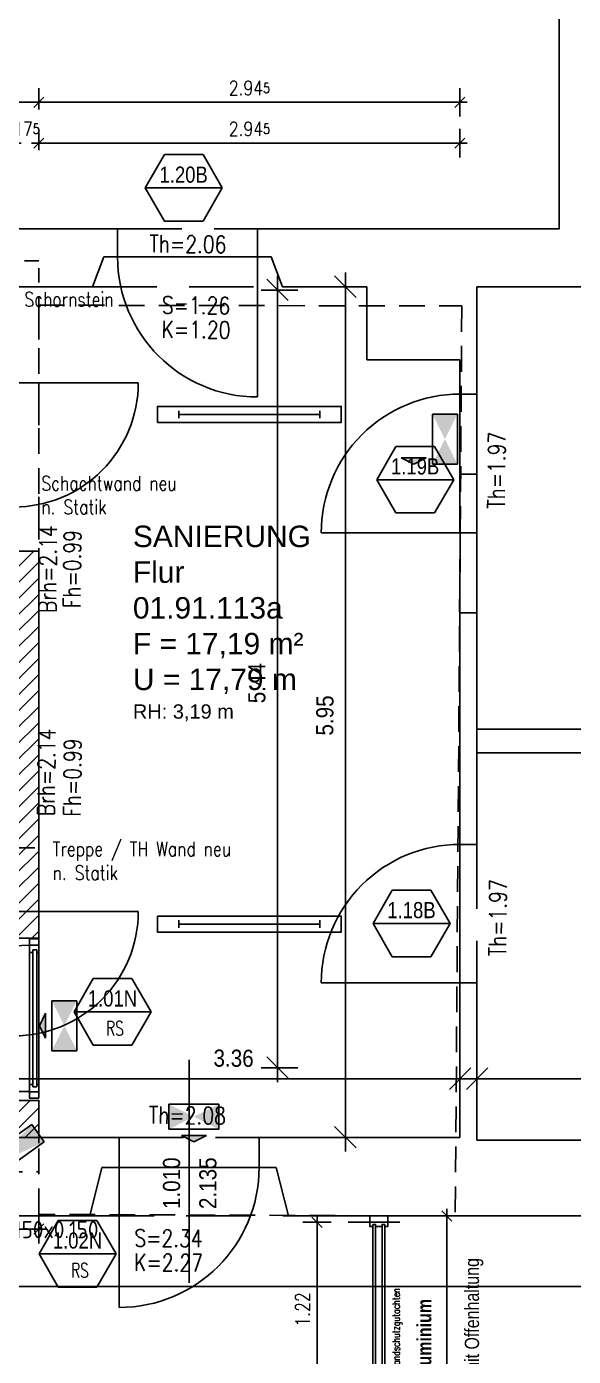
# Model space of a CAD drawing. Header units: metres. Extents: x -1139 to -992, y 249 to 309.
# Drawn here: x -1099.2 to -1095.38, y 291.2 to 300.5 of the extents above; entities that cross this region are included whole.
import ezdxf
from ezdxf.enums import TextEntityAlignment as Align

# ---------------------------------------------------------------- set-up
doc = ezdxf.new("R2010")
doc.units = ezdxf.units.M
doc.header["$LTSCALE"] = 0.03
for name, pattern in [('AUSGEZOGEN', [0]), ('DOT', [6, 0, -6]), ('GESTRICHELT', [9, 6, -3]), ('GESTRICHELT2', [4.5, 3, -1.5]), ('STRICHLINIE', [19.05, 12.7, -6.35]), ('STRICHPUNKT', [24, 12, -6, 0, -6])]:
    doc.linetypes.add(name, pattern=pattern)
doc.layers.get('0').update_dxf_attribs({"linetype": 'CONTINUOUS'})
doc.layers.get('Defpoints').update_dxf_attribs({"linetype": 'CONTINUOUS'})
for name, color, linetype in [('A_abriss', 44, '_ABBRUCH'), ('A_bemaßung', 2, 'CONTINUOUS'), ('A_Elektro', 1, 'STRICHLINIE'), ('A_höhen', 3, 'CONTINUOUS'), ('A_NR_TÜR', 1, 'CONTINUOUS'), ('A_schraffur', 10, 'CONTINUOUS'), ('A_TECHNOLOGIE', 7, 'CONTINUOUS'), ('A_text', 5, 'CONTINUOUS'), ('A_Tuer_neu', 1, 'CONTINUOUS'), ('A_Tuernummern', 1, 'CONTINUOUS'), ('A_TXT-TUER', 1, 'CONTINUOUS'), ('A_türen', 9, 'CONTINUOUS'), ('A_verdeckt', 8, 'GESTRICHELT2'), ('A_wände', 4, 'CONTINUOUS'), ('A_WÄNDE_NEU', 6, 'CONTINUOUS'), ('CKMA0002', 2, 'CONTINUOUS'), ('E__DURCHBR', 2, 'CONTINUOUS'), ('E__LEUCHTEN', 6, 'AUSGEZOGEN')]:
    doc.layers.add(name, color=color, linetype=linetype)
doc.styles.add('arial-n', font='ARIALN.TTF')
doc.styles.add('BOLDSIMP_FNT', font='TXT', dxfattribs={"height": 1})
doc.styles.add('ISO9', font='iso8.shx', dxfattribs={"height": 0.12})
doc.styles.add('NORM', font='simplex.shx', dxfattribs={"width": 0.7, "bigfont": 'bigfont.shx'})
doc.styles.add('PITSIMP8', font='PITSIMP8.SHX')
doc.styles.add('SIMPLEX', font='simplex.shx', dxfattribs={"width": 0.8, "height": 0.1})
doc.styles.get("Standard").update_dxf_attribs({"font": 'txt', "height": 1})
doc.linetypes.add('_ABBRUCH', pattern='A,25,[101,cadkon.shx,S=3.5,R=0,X=0,Y=0],25', length=50)
doc.dimstyles.get("Standard").update_dxf_attribs({"dimtxt": 0.1, "dimasz": 0.05, "dimexe": 0.1, "dimexo": 0.0625, "dimgap": 0.05, "dimtad": 1, "dimdec": 4, "dimzin": 0, "dimdsep": 46, "dimlunit": 3, "dimtxsty": 'SIMPLEX', "dimblk": 'DIMCROSS', "dimcen": 0.09, "dimdle": 0.025, "dimclrd": 1, "dimclre": 1, "dimclrt": 6, "dimadec": 0, "dimazin": 0, "dimtfac": 1, "dimtdec": 4, "dimtofl": 0, "dimtmove": 2, "dimatfit": 3, "dimldrblk": 'DIMCROSS', "dimfxl": 1, "dimtvp": 1, "dimtolj": 1, "dimtzin": 0, "dimarcsym": 0})

# ---------------------------------------------------------------- blocks, each defined once
blk = doc.blocks.new('SLASH1')
at = {"layer": 'A_bemaßung', "color": 2, "linetype": 'Continuous'}
for p, q in [((0, -0.14068), (0, 0.11466)), ((0.07663, 0.07663), (-0.07319, -0.07319))]:
    blk.add_line(p, q, dxfattribs=at)
blk = doc.blocks.new('DIMCROSS')
at = {"color": 0, "linetype": 'ByBlock'}
blk.add_line((-1, 0), (1, 0), dxfattribs=at)
at = {"linetype": 'ByBlock'}
blk.add_line((-0.707107, -0.707107), (0.707107, 0.707107), dxfattribs=at)
blk = doc.blocks.new('*D22')
at = {"layer": 'CKMA0002', "color": 1, "lineweight": -2}
for p, q in [((-1096.3626, 292.1784), (-1096.1626, 292.1784)), ((-1096.2626, 285.1988), (-1096.2626, 292.1284)), ((-1096.3626, 285.1488), (-1096.1626, 285.1488))]:
    blk.add_line(p, q, dxfattribs=at)
at = {"layer": 'Defpoints', "color": 0}
for p in [(-1097.6303, 292.1784), (-1096.2626, 292.1784), (-1097.6303, 285.1488)]:
    blk.add_point(p, dxfattribs=at)
at = {"layer": 'CKMA0002', "color": 1, "lineweight": -2, "xscale": 0.05, "yscale": 0.05, "zscale": 0.05}
for p, rotation in [((-1096.2626, 292.1784), 90), ((-1096.2626, 285.1488), 270)]:
    blk.add_blockref('DIMCROSS', p, dxfattribs=dict(at, rotation=rotation))
at = {"layer": 'CKMA0002', "color": 3, "insert": (-1096.3626, 288.6636), "char_height": 0.1, "attachment_point": 5, "rotation": 90, "style": 'SIMPLEX'}
blk.add_mtext('\\A1;7.03{\\A1\\H0.7x\\S;}', dxfattribs=at)
blk = doc.blocks.new('*D99')
at = {"layer": 'CKMA0002', "color": 1, "linetype": 'Continuous', "lineweight": -2}
for p, q in [((-1097.0704, 292.1343), (-1097.2704, 292.1343)), ((-1097.1704, 290.9643), (-1097.1704, 292.0843))]:
    blk.add_line(p, q, dxfattribs=at)
at = {"layer": 'Defpoints', "color": 0, "linetype": 'Continuous'}
for p in [(-1097.1704, 292.1343), (-1096.5237, 292.1343), (-1096.5237, 290.9143)]:
    blk.add_point(p, dxfattribs=at)
at = {"layer": 'CKMA0002', "color": 1, "linetype": 'Continuous', "lineweight": -2, "xscale": 0.05, "yscale": 0.05, "zscale": 0.05}
for p, rotation in [((-1097.1704, 292.1343), 90), ((-1097.1704, 290.9143), 270)]:
    blk.add_blockref('DIMCROSS', p, dxfattribs=dict(at, rotation=rotation))
at = {"layer": 'CKMA0002', "color": 3, "linetype": 'Continuous', "insert": (-1097.2704, 291.5243), "char_height": 0.1, "attachment_point": 5, "rotation": 90, "style": 'SIMPLEX'}
blk.add_mtext('\\A1;1.22{\\A1\\H0.7x\\S;}', dxfattribs=at)
blk = doc.blocks.new('*D118')
at = {"layer": 'CKMA0002', "color": 1, "lineweight": -2}
for p, q in [((-1099.1169, 299.9193), (-1099.1169, 300.0693)), ((-1101.0469, 299.9693), (-1099.1669, 299.9693))]:
    blk.add_line(p, q, dxfattribs=at)
at = {"layer": 'Defpoints', "color": 0}
for p in [(-1099.1169, 299.9693), (-1101.0969, 298.5062), (-1099.1169, 296.83)]:
    blk.add_point(p, dxfattribs=at)
at = {"layer": 'CKMA0002', "color": 1, "lineweight": -2, "xscale": 0.05, "yscale": 0.05, "zscale": 0.05, "rotation": 180}
blk.add_blockref('DIMCROSS', (-1101.0969, 299.9693), dxfattribs=at)
at = {"layer": 'CKMA0002', "color": 1, "lineweight": -2, "xscale": 0.05, "yscale": 0.05, "zscale": 0.05}
blk.add_blockref('DIMCROSS', (-1099.1169, 299.9693), dxfattribs=at)
at = {"layer": 'CKMA0002', "color": 3, "insert": (-1100.1069, 300.0693), "char_height": 0.1, "attachment_point": 5, "style": 'SIMPLEX'}
blk.add_mtext('\\A1;1.98{\\A1\\H0.7x\\S;}', dxfattribs=at)
blk = doc.blocks.new('*D119')
at = {"layer": 'CKMA0002', "color": 1, "lineweight": -2}
for p, q in [((-1096.171, 299.8693), (-1096.171, 300.0693)), ((-1099.0669, 299.9693), (-1096.221, 299.9693))]:
    blk.add_line(p, q, dxfattribs=at)
at = {"layer": 'Defpoints', "color": 0}
for p in [(-1096.171, 299.9693), (-1096.171, 297.9432), (-1099.1169, 296.83)]:
    blk.add_point(p, dxfattribs=at)
at = {"layer": 'CKMA0002', "color": 1, "lineweight": -2, "xscale": 0.05, "yscale": 0.05, "zscale": 0.05, "rotation": 180}
blk.add_blockref('DIMCROSS', (-1099.1169, 299.9693), dxfattribs=at)
at = {"layer": 'CKMA0002', "color": 1, "lineweight": -2, "xscale": 0.05, "yscale": 0.05, "zscale": 0.05}
blk.add_blockref('DIMCROSS', (-1096.171, 299.9693), dxfattribs=at)
at = {"layer": 'CKMA0002', "color": 3, "insert": (-1097.6439, 300.0693), "char_height": 0.1, "attachment_point": 5, "style": 'SIMPLEX'}
blk.add_mtext('\\A1;2.94{\\A1\\H0.7x\\S5;}', dxfattribs=at)
blk = doc.blocks.new('*D123')
at = {"layer": 'CKMA0002', "color": 1, "lineweight": -2}
for p, q in [((-1099.1169, 299.6337), (-1099.1169, 299.7837)), ((-1099.3408, 299.6837), (-1099.3908, 299.6837)), ((-1099.0669, 299.6837), (-1099.0169, 299.6837))]:
    blk.add_line(p, q, dxfattribs=at)
at = {"layer": 'Defpoints', "color": 0}
for p in [(-1099.1169, 299.6837), (-1099.1169, 295.6805), (-1099.2908, 295.4346)]:
    blk.add_point(p, dxfattribs=at)
at = {"layer": 'CKMA0002', "color": 1, "lineweight": -2, "xscale": 0.05, "yscale": 0.05, "zscale": 0.05}
blk.add_blockref('DIMCROSS', (-1099.2908, 299.6837), dxfattribs=at)
at = {"layer": 'CKMA0002', "color": 1, "lineweight": -2, "xscale": 0.05, "yscale": 0.05, "zscale": 0.05, "rotation": 180}
blk.add_blockref('DIMCROSS', (-1099.1169, 299.6837), dxfattribs=at)
at = {"layer": 'CKMA0002', "color": 3, "insert": (-1099.2038, 299.7837), "char_height": 0.1, "attachment_point": 5, "style": 'SIMPLEX'}
blk.add_mtext('\\A1;17{\\A1\\H0.7x\\S5;}', dxfattribs=at)
blk = doc.blocks.new('*D124')
at = {"layer": 'CKMA0002', "color": 1, "lineweight": -2}
for p, q in [((-1096.171, 299.5837), (-1096.171, 299.7837)), ((-1099.0669, 299.6837), (-1096.221, 299.6837))]:
    blk.add_line(p, q, dxfattribs=at)
at = {"layer": 'Defpoints', "color": 0}
for p in [(-1096.171, 299.6837), (-1096.171, 295.8961), (-1099.1169, 295.6805)]:
    blk.add_point(p, dxfattribs=at)
at = {"layer": 'CKMA0002', "color": 1, "lineweight": -2, "xscale": 0.05, "yscale": 0.05, "zscale": 0.05, "rotation": 180}
blk.add_blockref('DIMCROSS', (-1099.1169, 299.6837), dxfattribs=at)
at = {"layer": 'CKMA0002', "color": 1, "lineweight": -2, "xscale": 0.05, "yscale": 0.05, "zscale": 0.05}
blk.add_blockref('DIMCROSS', (-1096.171, 299.6837), dxfattribs=at)
at = {"layer": 'CKMA0002', "color": 3, "insert": (-1097.6439, 299.7837), "char_height": 0.1, "attachment_point": 5, "style": 'SIMPLEX'}
blk.add_mtext('\\A1;2.94{\\A1\\H0.7x\\S5;}', dxfattribs=at)
blk = doc.blocks.new('*D131')
at = {"layer": 'CKMA0002', "color": 1, "lineweight": -2}
for p, q in [((-1105.3474, 292.9872), (-1105.4974, 292.9872)), ((-1105.3974, 292.7872), (-1105.3974, 292.9372)), ((-1105.2974, 292.7372), (-1105.4974, 292.7372))]:
    blk.add_line(p, q, dxfattribs=at)
at = {"layer": 'Defpoints', "color": 0}
for p in [(-1105.3974, 292.9872), (-1099.1169, 292.9872), (-1099.0669, 292.7372)]:
    blk.add_point(p, dxfattribs=at)
at = {"layer": 'CKMA0002', "color": 1, "lineweight": -2, "xscale": 0.05, "yscale": 0.05, "zscale": 0.05}
for p, rotation in [((-1105.3974, 292.9872), 90), ((-1105.3974, 292.7372), 270)]:
    blk.add_blockref('DIMCROSS', p, dxfattribs=dict(at, rotation=rotation))
at = {"layer": 'CKMA0002', "color": 3, "insert": (-1105.4974, 292.8622), "char_height": 0.1, "attachment_point": 5, "rotation": 90, "style": 'SIMPLEX'}
blk.add_mtext('\\A1;25{\\A1\\H0.7x\\S;}', dxfattribs=at)
blk = doc.blocks.new('*D132')
at = {"layer": 'CKMA0002', "color": 1, "lineweight": -2}
for p, q in [((-1105.3474, 294.1222), (-1105.4974, 294.1222)), ((-1105.3974, 293.0372), (-1105.3974, 294.0722))]:
    blk.add_line(p, q, dxfattribs=at)
at = {"layer": 'Defpoints', "color": 0}
for p in [(-1105.3974, 294.1222), (-1099.1645, 294.1222), (-1099.1169, 292.9872)]:
    blk.add_point(p, dxfattribs=at)
at = {"layer": 'CKMA0002', "color": 1, "lineweight": -2, "xscale": 0.05, "yscale": 0.05, "zscale": 0.05}
for p, rotation in [((-1105.3974, 294.1222), 90), ((-1105.3974, 292.9872), 270)]:
    blk.add_blockref('DIMCROSS', p, dxfattribs=dict(at, rotation=rotation))
at = {"layer": 'CKMA0002', "color": 3, "insert": (-1105.4974, 293.5547), "char_height": 0.1, "attachment_point": 5, "rotation": 90, "style": 'SIMPLEX'}
blk.add_mtext('\\A1;1.13{\\A1\\H0.7x\\S5;}', dxfattribs=at)
blk = doc.blocks.new('*D133')
at = {"layer": 'CKMA0002', "color": 1, "lineweight": -2}
for p, q in [((-1105.297, 294.3722), (-1105.447, 294.3722)), ((-1105.347, 294.1722), (-1105.347, 294.3222))]:
    blk.add_line(p, q, dxfattribs=at)
at = {"layer": 'Defpoints', "color": 0}
for p in [(-1105.347, 294.3722), (-1099.4749, 294.3722), (-1099.1142, 294.1222)]:
    blk.add_point(p, dxfattribs=at)
at = {"layer": 'CKMA0002', "color": 1, "lineweight": -2, "xscale": 0.05, "yscale": 0.05, "zscale": 0.05}
for p, rotation in [((-1105.347, 294.3722), 90), ((-1105.347, 294.1222), 270)]:
    blk.add_blockref('DIMCROSS', p, dxfattribs=dict(at, rotation=rotation))
at = {"layer": 'CKMA0002', "color": 3, "insert": (-1105.447, 294.2472), "char_height": 0.1, "attachment_point": 5, "rotation": 90, "style": 'SIMPLEX'}
blk.add_mtext('\\A1;25{\\A1\\H0.7x\\S;}', dxfattribs=at)
blk = doc.blocks.new('Tür-Nr')
at = {"layer": 'A_NR_TÜR'}
for p, q in [((-0.0573, -108.8652), (0.0772, -108.6321)), ((0.0772, -108.6321), (0.3468, -108.6321)), ((0.4812, -108.8652), (0.3468, -108.6321)), ((-0.0573, -108.8652), (0.4812, -108.8652)), ((-0.0573, -108.8652), (0.0772, -109.0983)), ((0.4812, -108.8652), (0.3468, -109.0983)), ((0.0772, -109.0983), (0.3468, -109.0983))]:
    blk.add_line(p, q, dxfattribs=at)
at = {"layer": 'A_TXT-TUER', "style": 'arial-n', "flags": 4}
blk.add_attdef('TÜR-NR.', text='', height=0.1129, dxfattribs=at).set_placement((0.2114, -108.7723), align=Align.MIDDLE_CENTER)
at = {"layer": 'A_TXT-TUER', "style": 'NORM', "width": 0.7}
for tag, flags, p in [('BRANDSCHUTZ', 4, (0.2287, -108.9809)), ('DIN', 5, (0.214, -109.1983)), ('ABMESSUNG', 5, (0.214, -109.3327)), ('MATERIAL', 5, (0.214, -109.4671)), ('WANDART', 5, (0.214, -109.6015)), ('ZARGE', 5, (0.214, -109.7359)), ('SCHLOSS', 5, (0.214, -109.8703)), ('BESCHLÄGE', 5, (0.214, -110.0047)), ('SONSTIGES', 5, (0.214, -110.1391))]:
    blk.add_attdef(tag, text='', height=0.0784, dxfattribs=dict(at, flags=flags)).set_placement(p, align=Align.MIDDLE_CENTER)
blk = doc.blocks.new('*D173')
at = {"layer": 'CKMA0002', "color": 1, "lineweight": -2}
for p, q in [((-1099.1169, 292.187), (-1099.1169, 291.987)), ((-1099.8819, 292.087), (-1099.1669, 292.087))]:
    blk.add_line(p, q, dxfattribs=at)
at = {"layer": 'Defpoints', "color": 0}
for p in [(-1099.1169, 294.2416), (-1099.9319, 294.0513), (-1099.1169, 292.087)]:
    blk.add_point(p, dxfattribs=at)
at = {"layer": 'CKMA0002', "color": 1, "lineweight": -2, "xscale": 0.05, "yscale": 0.05, "zscale": 0.05, "rotation": 180}
blk.add_blockref('DIMCROSS', (-1099.9319, 292.087), dxfattribs=at)
at = {"layer": 'CKMA0002', "color": 1, "lineweight": -2, "xscale": 0.05, "yscale": 0.05, "zscale": 0.05}
blk.add_blockref('DIMCROSS', (-1099.1169, 292.087), dxfattribs=at)
at = {"layer": 'CKMA0002', "color": 3, "insert": (-1099.5244, 292.187), "char_height": 0.1, "attachment_point": 5, "style": 'SIMPLEX'}
blk.add_mtext('\\A1;81{\\A1\\H0.7x\\S5;}', dxfattribs=at)
blk = doc.blocks.new('Wanddurchbruch')
for p, q in [((0, 1), (0, 0)), ((1, 1), (0, 1)), ((1, 0), (1, 1)), ((0, 0), (1, 0))]:
    blk.add_line(p, q)
blk.add_solid([(1, 0), (1, 1), (0, 1), (0, 0)])
blk = doc.blocks.new('A$C40EB2F26')
at = {"layer": 'E__DURCHBR'}
ref = blk.add_blockref('Wanddurchbruch', (5.6103, 21.2738, 3.003), dxfattribs=dict(at, xscale=0.787787021108759, yscale=0.1501499999999965, zscale=1.001, rotation=215.5183149323916))
ref.add_attrib('EC_DIM', '0.787x0.150x0.150', (4.9691, 20.4779), dxfattribs={"height": 0.12, "style": 'ISO9'})
blk = doc.blocks.new('PR')
at = {"color": 3}
for p, q in [((-134.8, -57.7), (-134.8, 67.3)), ((-134.8, 67.3), (115.2, 67.3)), ((115.2, -57.7), (115.2, 67.3)), ((-134.8, -57.7), (115.2, -57.7)), ((84, -214), (84, -89)), ((115.2, -151.5), (84, -89)), ((115.2, -151.5), (84, -214))]:
    blk.add_line(p, q, dxfattribs=at)
for points in [[(-134.8, 67.3), (-134.8, -57.7), (115.2, -57.7), (115.2, 67.3)], [(84, -89), (84, -214), (115.2, -151.5)]]:
    blk.add_solid(points, dxfattribs=at)
blk = doc.blocks.new('PU1')
at = {"color": 3}
for p, q in [((-118.6, -55.3), (-118.6, 69.7)), ((-118.6, 69.7), (131.4, 69.7)), ((131.4, -55.3), (131.4, 69.7)), ((-118.6, -55.3), (131.4, -55.3)), ((-56.1, -86.6), (68.9, -86.6)), ((6.4, -117.8), (-56.1, -86.6)), ((6.4, -117.8), (68.9, -86.6))]:
    blk.add_line(p, q, dxfattribs=at)
for points in [[(-118.6, 69.7), (-118.6, -55.3), (131.4, -55.3), (131.4, 69.7)], [(68.9, -86.6), (-56.1, -86.6), (6.4, -117.8)]]:
    blk.add_solid(points, dxfattribs=at)
blk = doc.blocks.new('2DEL_457')
for p, q in [((-0.3844, -0.2363), (-0.3844, 0.2363)), ((0.3844, -0.2363), (0.3844, 0.2363)), ((-0.3844, 0), (0.3844, 0))]:
    blk.add_line(p, q)
blk.add_lwpolyline([(-0.5, -0.5), (0.5, -0.5), (0.5, 0.5), (-0.5, 0.5)], close=True)
at = {"style": 'PITSIMP8', "flags": 9}
for tag, p in [('RAUM/GRUPPE', (-0.0298, 0.1593)), ('BEZEICHNUNG', (-0.0298, 0.1793)), ('POS.NR.G-LV', (-0.0298, 0.1393)), ('KENNUNG', (-0.0298, 0.0793)), ('FABRIKAT', (-0.0298, 0.1193)), ('TYP', (-0.0298, 0.0993)), ('VOLUMENSTROM', (-0.0298, 0.0393)), ('DRUCK/-STUFE', (-0.0298, 0.0193)), ('ANSCHLUSS', (-0.0298, -0.0007)), ('LEISTUNG', (-0.0298, 0.0593)), ('TEMPERATUR', (-0.0298, -0.0607)), ('GROESSE', (-0.0298, -0.0207)), ('DN', (-0.0298, -0.0407)), ('SPANNUNG/FREQUENZ', (-0.0298, -0.1207)), ('SCHUTZART', (-0.0298, -0.1007)), ('DREHZAHL', (-0.0298, -0.0807)), ('GEWICHT', (-0.0298, -0.1407)), ('FREI', (-0.0298, -0.1607)), ('FREI', (-0.0298, -0.1807)), ('FREI', (-0.0298, -0.2007))]:
    blk.add_attdef(tag, text='', height=0.01, dxfattribs=at).set_placement(p, align=Align.MIDDLE)

msp = doc.modelspace()

# ---------------------------------------------------------------- hatches: boundary and pattern name
at = {"layer": 'A_schraffur'}
h = msp.add_hatch(dxfattribs=at)
h.set_pattern_fill('ANSI31', color=256, scale=0.025, style=0)
h.paths.add_polyline_path([(-1100.47515, 296.82997), (-1101.09686, 296.82997), (-1101.09686, 296.71699), (-1100.47516, 296.71697)])
h.paths.add_polyline_path([(-1100.47516, 296.71697), (-1101.09686, 296.71699), (-1101.09686, 296.58997), (-1100.47516, 296.58997)])
h.paths.add_polyline_path([(-1099.42023, 296.82997), (-1100.47515, 296.82997), (-1100.47516, 296.71697), (-1099.42023, 296.71699)])
h.paths.add_polyline_path([(-1099.69186, 296.65497), (-1099.42023, 296.65497), (-1099.42023, 296.71699), (-1100.47516, 296.71697), (-1100.47516, 296.58997), (-1099.93186, 296.58997), (-1099.93186, 294.75464), (-1099.69186, 294.75464)])
h.paths.add_polyline_path([(-1099.69186, 294.75464), (-1099.93186, 294.75464), (-1099.93186, 294.37223), (-1099.42023, 294.37223), (-1099.42023, 294.54723), (-1099.69186, 294.54723)])
h.paths.add_polyline_path([(-1099.37049, 294.54723), (-1099.42023, 294.54723), (-1099.42023, 294.37223), (-1099.37049, 294.37223)])
h.paths.add_polyline_path([(-1099.33049, 294.54723), (-1099.37049, 294.54723), (-1099.37049, 294.37223), (-1099.33049, 294.37223)])
h.paths.add_polyline_path([(-1099.29077, 294.54723), (-1099.33049, 294.54723), (-1099.33049, 294.37223), (-1099.29077, 294.37223)])
h.paths.add_polyline_path([(-1099.11686, 296.82997), (-1099.29078, 296.82997), (-1099.29077, 294.30825), (-1099.11686, 294.30825)])
h.paths.add_polyline_path([(-1099.11686, 294.30825), (-1099.29077, 294.30825), (-1099.29077, 294.12223), (-1099.11686, 294.12223)])
h.paths.add_polyline_path([(-1099.29078, 296.82997), (-1099.42023, 296.82997), (-1099.42023, 296.71699), (-1099.42023, 296.65497), (-1099.29078, 296.65497)])
h.paths.add_polyline_path([(-1100.67349, 296.69662), (-1100.66698, 297.31887), (-1100.84697, 297.32076), (-1100.85348, 296.69851)], flags=9)
h.paths.add_polyline_path([(-1098.97775, 294.93062), (-1098.97042, 295.63058), (-1099.15041, 295.63246), (-1099.15774, 294.9325)], flags=9)
h = msp.add_hatch(dxfattribs=at)
h.set_pattern_fill('ANSI31', color=256, scale=0.025, style=0)
h.paths.add_polyline_path([(-1099.42023, 292.98723), (-1099.93186, 292.98723), (-1099.93186, 292.73723), (-1099.42023, 292.73723)])
h.paths.add_polyline_path([(-1099.37049, 292.98723), (-1099.42023, 292.98723), (-1099.42023, 292.73723), (-1099.29076, 292.72835), (-1099.29076, 292.78836), (-1099.37049, 292.78835)])
h.paths.add_polyline_path([(-1099.33049, 292.98723), (-1099.37049, 292.98723), (-1099.37049, 292.78835), (-1099.33049, 292.78835)], flags=17)
h.paths.add_polyline_path([(-1099.29076, 292.98723), (-1099.33049, 292.98723), (-1099.33049, 292.78835), (-1099.29076, 292.78836)])
h.paths.add_polyline_path([(-1099.11686, 292.98723), (-1099.29076, 292.98723), (-1099.29076, 292.72835), (-1099.11686, 292.72835)])

# ---------------------------------------------------------------- linework, layer by layer
at = {"layer": 'A_abriss', "ltscale": 0.3}
for p, q in [((-1099.29076, 298.00802), (-1098.42082, 298.00803)), ((-1096.0515, 297.92798), (-1096.0515, 296.95805)), ((-1092.11175, 295.58318), (-1096.0515, 295.58318)), ((-1092.12174, 295.41818), (-1096.0515, 295.41818)), ((-1099.29077, 294.30825), (-1098.42082, 294.30825)), ((-1096.17096, 293.80828), (-1097.1409, 293.80828))]:
    msp.add_line(p, q, dxfattribs=at)
msp.add_lwpolyline([(-1096.17096, 297.92799), (-1096.17096, 297.36807), (-1096.0515, 297.36806), (-1096.0515, 297.92798)], dxfattribs=at)
for centre, radius, start, end in [((-1099.29076, 298.00802), 0.86995, 269.99868, 0.000659), ((-1096.17096, 293.80828), 0.96994, 90.000003, 180.000006), ((-1099.29077, 294.30825), 0.86995, 270.000656, 0.000659)]:
    msp.add_arc(centre, radius, start, end, dxfattribs=at)
at = {"layer": 'A_bemaßung', "linetype": 'Continuous'}
for p, q in [((-1097.44581, 293.11501), (-1097.44581, 298.75503)), ((-1096.97096, 292.62836), (-1096.97095, 298.77799)), ((-1099.58823, 293.13724), (-1096.07094, 293.13723)), ((-1096.15151, 293.13723), (-1092.02175, 293.13724)), ((-1099.41026, 291.68445), (-1085.0382, 291.68445))]:
    msp.add_line(p, q, dxfattribs=at)
at = {"layer": 'A_bemaßung'}
msp.add_line((-1098.06535, 291.71063), (-1098.06535, 293.26987), dxfattribs=at)
at = {"layer": 'A_TECHNOLOGIE', "color": 4, "linetype": 'GESTRICHELT'}
msp.add_lwpolyline([(-1099.11686, 298.54998), (-1096.15731, 298.54482), (-1096.20321, 292.17835), (-1099.11686, 292.18991)], close=True, dxfattribs=at)
at = {"layer": 'A_text'}
msp.add_line((-1099.14412, 294.75464), (-1100.73397, 294.75464), dxfattribs=at)
at = {"layer": 'A_Tuer_neu'}
for p, q in [((-1099.18186, 293.09711), (-1099.18186, 294.02211)), ((-1099.15751, 294.03997), (-1099.1575, 293.08211)), ((-1099.15751, 294.03997), (-1099.13151, 294.03997)), ((-1099.13151, 294.03997), (-1099.1315, 293.08211)), ((-1099.11686, 294.02211), (-1099.11686, 293.09711)), ((-1099.1575, 293.08211), (-1099.1315, 293.08211))]:
    msp.add_line(p, q, dxfattribs=at)
at = {"layer": 'A_Tuer_neu', "color": 10}
msp.add_line((-1099.18186, 293.04861), (-1100.23639, 293.04861), dxfattribs=at)
at = {"layer": 'A_Tuer_neu'}
for points in [[(-1099.11686, 294.11711), (-1099.11686, 294.07211), (-1099.18186, 294.07211), (-1099.18186, 294.11711), (-1099.14286, 294.11711), (-1099.14286, 294.11711)], [(-1099.11686, 293.00211), (-1099.11686, 293.04711), (-1099.18186, 293.04711), (-1099.18186, 293.00211), (-1099.14286, 293.00211), (-1099.14286, 293.00211)]]:
    msp.add_lwpolyline(points, close=True, dxfattribs=at)
for points in [[(-1099.15751, 294.02211), (-1099.18186, 294.02211), (-1099.18186, 294.07211), (-1099.11686, 294.07211), (-1099.11686, 294.02211), (-1099.13151, 294.02211)], [(-1099.1575, 293.09711), (-1099.18186, 293.09711), (-1099.18186, 293.04711), (-1099.14286, 293.04711), (-1099.14286, 293.04711), (-1099.11686, 293.04711), (-1099.11686, 293.09711), (-1099.1315, 293.09711)]]:
    msp.add_lwpolyline(points, dxfattribs=at)
at = {"layer": 'A_Tuer_neu', "color": 10}
msp.add_arc((-1099.18186, 293.01711), 1.055, 90, 178.289424, dxfattribs=at)
at = {"layer": 'A_türen', "linetype": 'Continuous'}
for p, q in [((-1097.58586, 298.88797), (-1098.56581, 298.88797)), ((-1097.58586, 298.88797), (-1097.58587, 297.90803)), ((-1096.17095, 296.95805), (-1096.17095, 297.92799)), ((-1096.17095, 296.95805), (-1097.1409, 296.95805)), ((-1096.17096, 293.80828), (-1096.17096, 294.77822))]:
    msp.add_line(p, q, dxfattribs=at)
at = {"layer": 'A_türen', "color": 10, "linetype": 'Continuous'}
for p, q in [((-1099.11686, 293.05473), (-1099.11686, 294.05473)), ((-1098.55532, 292.51833), (-1098.5553, 291.53838)), ((-1097.57538, 292.51833), (-1098.55532, 292.51833))]:
    msp.add_line(p, q, dxfattribs=at)
at = {"layer": 'A_türen', "linetype": 'Continuous'}
for centre, radius, start, end in [((-1097.58586, 298.88797), 0.97994, 180.000006, 269.999412), ((-1096.17095, 296.95805), 0.96994, 90.000003, 180.000006)]:
    msp.add_arc(centre, radius, start, end, dxfattribs=at)
at = {"layer": 'A_türen', "color": 10, "linetype": 'Continuous'}
msp.add_arc((-1098.55532, 292.51833), 0.97994, 270.001166, 0, dxfattribs=at)
at = {"layer": 'A_verdeckt', "ltscale": 5}
for p, q in [((-1098.5658, 299.08538), (-1097.58587, 299.08537)), ((-1098.74079, 298.67799), (-1097.41089, 298.67799)), ((-1096.05151, 294.77823), (-1096.05151, 293.80829)), ((-1098.55531, 292.72835), (-1097.57538, 292.72835)), ((-1098.7603, 292.17835), (-1097.37038, 292.17835))]:
    msp.add_line(p, q, dxfattribs=at)
at = {"layer": 'A_verdeckt'}
msp.add_lwpolyline([(-1099.11686, 293.10996), (-1099.11686, 298.85997), (-1101.33685, 298.85997), (-1101.33685, 296.58997), (-1099.93186, 296.58997), (-1099.93186, 292.48798), (-1099.11686, 292.48798)], close=True, dxfattribs=at)
at = {"layer": 'A_wände', "linetype": 'Continuous'}
for p, q in [((-1098.6608, 298.88796), (-1098.74079, 298.67799)), ((-1098.74079, 298.67799), (-1099.29075, 298.67799)), ((-1096.82093, 298.16802), (-1096.82091, 298.67798)), ((-1096.82093, 298.16802), (-1096.17096, 298.16802)), ((-1096.17096, 293.80828), (-1096.05151, 293.80829)), ((-1096.17095, 292.72834), (-1096.17096, 293.80828)), ((-1096.05151, 293.80829), (-1096.05151, 292.70835)), ((-1099.29076, 292.72835), (-1098.55531, 292.72835)), ((-1098.55531, 292.72835), (-1098.55532, 292.51833)), ((-1097.57538, 292.51833), (-1097.57538, 292.72835)), ((-1097.57538, 292.72835), (-1096.17095, 292.72834)), ((-1096.05151, 292.70835), (-1092.12175, 292.70835)), ((-1098.67531, 292.51832), (-1098.7603, 292.17835)), ((-1098.55532, 292.51833), (-1098.67531, 292.51832)), ((-1097.57538, 292.51833), (-1097.45537, 292.51833)), ((-1097.37038, 292.17835), (-1097.45537, 292.51833)), ((-1098.7603, 292.17835), (-1099.31026, 292.17835)), ((-1092.16766, 292.17835), (-1097.37038, 292.17835))]:
    msp.add_line(p, q, dxfattribs=at)
for points in [[(-1096.17096, 298.16802), (-1096.17096, 297.92799), (-1096.0515, 297.92798), (-1096.0515, 298.67798), (-1092.11175, 298.67799), (-1092.11174, 297.17808), (-1091.84676, 297.17807), (-1091.84676, 297.10558), (-1091.67177, 297.10558), (-1091.67177, 297.03558), (-1091.54186, 297.03559), (-1091.54185, 304.48997), (-1091.52186, 304.48997), (-1091.52186, 305.73997), (-1092.77185, 305.73997), (-1092.77185, 305.71997), (-1093.85896, 305.71998), (-1093.85895, 305.58497), (-1093.78897, 305.58497), (-1093.78896, 305.40998), (-1093.71646, 305.40999)], [(-1093.71646, 305.40999), (-1093.71648, 305.145), (-1092.16656, 305.14499), (-1092.16656, 299.08538), (-1095.31637, 299.08538), (-1095.31636, 301.9452), (-1095.47636, 301.9452), (-1095.47635, 299.08538), (-1097.58587, 299.08537), (-1097.58586, 298.88797), (-1097.49088, 298.88796), (-1097.41089, 298.67799), (-1096.82092, 298.678)], [(-1100.06017, 298.7089), (-1101.75595, 298.70889), (-1101.75595, 298.88539), (-1101.73595, 298.88539), (-1101.71596, 299.08538), (-1101.13598, 299.08537), (-1101.13599, 302.22519), (-1100.97602, 302.22519), (-1100.97602, 299.08538), (-1098.5658, 299.08538), (-1098.56581, 298.88797), (-1098.6608, 298.88796)], [(-1096.0515, 295.58319), (-1096.0515, 295.41819), (-1096.05151, 294.77823), (-1096.17096, 294.77822), (-1096.17095, 296.39813), (-1096.0515, 296.39813), (-1096.0515, 295.58319), (-1096.0515, 295.58319)]]:
    msp.add_lwpolyline(points, dxfattribs=at)
at = {"layer": 'A_WÄNDE_NEU'}
for p, q in [((-1099.93186, 292.98723), (-1099.11686, 292.98723)), ((-1099.11686, 292.98723), (-1099.11686, 292.72835))]:
    msp.add_line(p, q, dxfattribs=at)
at = {"layer": 'A_WÄNDE_NEU', "color": 1, "linetype": 'STRICHPUNKT'}
msp.add_line((-1096.95177, 292.13435), (-1096.52375, 292.13435), dxfattribs=at)
at = {"layer": 'A_WÄNDE_NEU'}
for points in [[(-1104.03993, 296.82997), (-1101.33685, 296.82997), (-1101.33685, 297.40341), (-1101.09686, 297.40341), (-1101.09686, 296.82997), (-1099.11686, 296.82997), (-1099.11686, 294.12223), (-1099.29186, 294.12223)], [(-1096.17095, 296.39813), (-1096.16875, 296.95805), (-1096.0515, 296.95805), (-1096.0515, 296.39813)], [(-1096.80026, 292.17835), (-1096.80026, 292.10435), (-1096.78026, 292.10435)], [(-1096.69526, 292.10435), (-1096.67526, 292.10435), (-1096.67526, 292.17835), (-1096.80026, 292.17835)], [(-1096.76026, 292.10435), (-1096.71526, 292.10435)]]:
    msp.add_lwpolyline(points, dxfattribs=at)
at = {"layer": 'A_WÄNDE_NEU', "color": 10}
for points in [[(-1096.78026, 292.11935), (-1096.76026, 292.11935), (-1096.76026, 290.92935), (-1096.78026, 290.92935)], [(-1096.69526, 292.11935), (-1096.71526, 292.11935), (-1096.71526, 290.92935), (-1096.69526, 290.92935)]]:
    msp.add_lwpolyline(points, close=True, dxfattribs=at)

# ---------------------------------------------------------------- block references
at = {"layer": 'A_abriss', "ltscale": 0.3}
ref = msp.add_blockref('Tür-Nr', (-1096.72099, 403.09052), dxfattribs=at)
ref.add_attrib('TÜR-NR.', '1.18B', dxfattribs={"layer": 'A_TXT-TUER', "height": 0.112896, "style": 'arial-n'}).set_placement((-1096.50963, 294.31818), align=Align.MIDDLE_CENTER)
at = {"layer": 'A_bemaßung', "color": 7, "rotation": 90}
for p in [(-1097.44581, 298.65503), (-1096.97096, 298.67797), (-1097.44581, 293.21501), (-1096.97096, 292.72835)]:
    msp.add_blockref('SLASH1', p, dxfattribs=at)
at = {"layer": 'A_bemaßung', "color": 7, "yscale": 0.999999}
for p in [(-1096.17096, 293.13724), (-1096.05151, 293.13723)]:
    msp.add_blockref('SLASH1', p, dxfattribs=at)
at = {"layer": 'A_Elektro'}
msp.add_blockref('A$C40EB2F26', (-1104.77685, 271.54497), dxfattribs=at)
at = {"layer": 'A_Tuernummern'}
ref = msp.add_blockref('Tür-Nr', (-1098.31483, 408.2359), dxfattribs=at)
ref.add_attrib('TÜR-NR.', '1.20B', dxfattribs={"layer": 'A_TXT-TUER', "height": 0.112896, "style": 'arial-n'}).set_placement((-1098.10348, 299.46356), align=Align.MIDDLE_CENTER)
ref = msp.add_blockref('Tür-Nr', (-1096.69563, 406.19462), dxfattribs=at)
ref.add_attrib('TÜR-NR.', '1.19B', dxfattribs={"layer": 'A_TXT-TUER', "height": 0.112896, "style": 'arial-n'}).set_placement((-1096.48428, 297.42228), align=Align.MIDDLE_CENTER)
ref = msp.add_blockref('Tür-Nr', (-1098.81297, 402.47251), dxfattribs=at)
ref.add_attrib('TÜR-NR.', '1.01N', dxfattribs={"layer": 'A_TXT-TUER', "height": 0.112896, "style": 'arial-n'}).set_placement((-1098.60162, 293.70017), align=Align.MIDDLE_CENTER)
ref.add_attrib('BRANDSCHUTZ', 'RS', dxfattribs={"layer": 'A_TXT-TUER', "height": 0.1, "style": 'NORM', "width": 0.7}).set_placement((-1098.58431, 293.49159), align=Align.MIDDLE_CENTER)
ref = msp.add_blockref('Tür-Nr', (-1099.0577, 400.77909), dxfattribs=at)
ref.add_attrib('TÜR-NR.', '1.02N', dxfattribs={"layer": 'A_TXT-TUER', "height": 0.112896, "style": 'arial-n'}).set_placement((-1098.84635, 292.00675), align=Align.MIDDLE_CENTER)
ref.add_attrib('BRANDSCHUTZ', 'RS', dxfattribs={"layer": 'A_TXT-TUER', "height": 0.1, "style": 'NORM', "width": 0.7}).set_placement((-1098.82904, 291.79816), align=Align.MIDDLE_CENTER)
at = {"layer": 'E__LEUCHTEN', "color": 5, "xscale": 1.285160624999662, "yscale": 0.1120140000000447, "zscale": 1.285160625}
msp.add_blockref('2DEL_457', (-1097.6439, 297.78545), dxfattribs=at)
at = {"layer": 'E__LEUCHTEN', "color": 7, "xscale": 0.001400528303747706, "yscale": 0.001400528303747706, "zscale": 0.001400528304, "rotation": 270}
msp.add_blockref('PR', (-1096.28216, 297.59891), dxfattribs=at)
at = {"layer": 'E__LEUCHTEN', "color": 5, "xscale": -1.285160624999662, "yscale": 0.1120140000000447, "zscale": 1.285160625, "rotation": 180}
msp.add_blockref('2DEL_457', (-1097.6439, 294.22088), dxfattribs=at)
at = {"layer": 'E__LEUCHTEN', "xscale": 0.001399470505930367, "yscale": 0.001399470505930367, "zscale": 0.001399470506, "rotation": 270}
msp.add_blockref('PU1', (-1098.94809, 293.51814), dxfattribs=at)
at = {"layer": 'E__LEUCHTEN', "xscale": 0.0014005283046572, "yscale": 0.001400528303747706, "zscale": 0.001400528304}
msp.add_blockref('PU1', (-1098.04076, 292.86266), dxfattribs=at)

# ---------------------------------------------------------------- texts
at = {"layer": 'A_abriss', "ltscale": 0.3, "style": 'SIMPLEX', "width": 0.8}
for s, p in [('Brh=2.14', (-1099.05349, 296.7035)), ('Fh=0.99', (-1098.88348, 296.70351)), ('Brh=2.14', (-1099.06408, 295.28154)), ('Fh=0.99', (-1098.88189, 295.24493)), ('Th=1.97', (-1095.90587, 294.26435))]:
    msp.add_text(s, height=0.12, rotation=89.4, dxfattribs=at).set_placement(p, align=Align.MIDDLE_CENTER)
at = {"layer": 'A_bemaßung', "color": 7, "linetype": 'DOT', "style": 'BOLDSIMP_FNT', "width": 0.9}
for s, p in [('5.44', (-1097.49581, 295.76531)), ('1.010', (-1098.09249, 292.22697)), ('2.135', (-1097.83829, 292.22697))]:
    msp.add_text(s, height=0.12, rotation=90, dxfattribs=at).set_placement(p, align=Align.BOTTOM_LEFT)
at = {"layer": 'A_bemaßung', "color": 7, "linetype": 'Continuous', "style": 'BOLDSIMP_FNT', "width": 0.9}
for s, rotation, p in [('5.95', 89.6, (-1097.02097, 295.53858)), ('3.36', 359.6, (-1097.89542, 293.18723))]:
    msp.add_text(s, height=0.12, rotation=rotation, dxfattribs=at).set_placement(p, align=Align.BOTTOM_LEFT)
at = {"layer": 'A_höhen', "linetype": 'Continuous', "style": 'SIMPLEX', "width": 0.8}
for s, rotation, p in [('Th=2.06', 359.4, (-1098.07374, 298.97742)), ('S=1.26', 359.4, (-1098.01677, 298.54907)), ('K=1.20', 359.4, (-1098.01676, 298.37907)), ('Th=1.97', 89.4, (-1095.91433, 297.39488)), ('Th=2.08', 359.4, (-1098.07776, 292.88237)), ('S=2.34', 359.4, (-1098.20934, 292.02259)), ('K=2.27', 359.4, (-1098.20935, 291.8526))]:
    msp.add_text(s, height=0.12, rotation=rotation, dxfattribs=at).set_placement(p, align=Align.MIDDLE_CENTER)
at = {"layer": 'A_text', "linetype": 'Continuous', "char_height": 0.1, "attachment_point": 1, "style": 'SIMPLEX'}
for s, insert, width in [('Abbruch Schornstein', (-1099.70089, 298.64125), 1.1525), ('\\Fsimplex.shx;Schachtwand neu n. Statik', (-1099.09907, 297.35472), 1.1525325), ('\\Fsimplex.shx;Treppe / TH Wand neu n. Statik', (-1099.02014, 294.7962), 1.5160538)]:
    msp.add_mtext(s, dxfattribs=dict(at, insert=insert, width=width))
at = {"layer": 'A_text', "linetype": 'Continuous', "insert": (-1098.45874, 297.00781), "char_height": 0.15, "width": 6.6459, "attachment_point": 1}
msp.add_mtext('{\\fArial|b0|i0|c0|p34;SANIERUNG\\PFlur\\P01.91.113a\\PF = 17,19 m²\\PU = 17,79 m\\P\\H0.6667x;RH: 3,19 m}', dxfattribs=at)
at = {"layer": 'A_text', "linetype": 'Continuous', "attachment_point": 1, "rotation": 90, "style": 'SIMPLEX'}
for s, insert, char_height, width in [('{\\fArial|b1|i0|c0|p34;Glastrennwand G 30 Aluminium\\P\\P\\fArial|b0|i0|c0|p34;mit 2- flügliger RS- Tür mit Offenhaltung\\P\\PFarbe: DB 703}', (-1096.47044, 289.90911), 0.1, 4.0764), ('G30 siehe Auflagen Brandschutzgutachten', (-1096.6422, 290.52727), 0.05, 1.4761)]:
    msp.add_mtext(s, dxfattribs=dict(at, insert=insert, char_height=char_height, width=width))

# ---------------------------------------------------------------- dimensions: what is measured, and where the dimension line sits
at = {"layer": 'CKMA0002'}
for base, p1, p2, text, override, picture, middle in [((-1099.11686, 299.96931), (-1101.09686, 298.50615), (-1099.11686, 296.82997), '1.98{\\A1\\H0.7x\\S;}', {"dimexo": 3.089339, "dimrnd": 0.0025, "dimse1": 1, "dimclrt": 3, "dimtix": 1}, '*D118', (-1100.10686, 300.06931)), ((-1096.17096, 299.96931), (-1099.11686, 296.82997), (-1096.17096, 297.9432), '2.94{\\A1\\H0.7x\\S5;}', {"dimexo": 1.926106, "dimrnd": 0.0025, "dimse1": 1, "dimclrt": 3, "dimtix": 1}, '*D119', (-1097.64391, 300.06931)), ((-1099.11686, 299.68373), (-1099.29077, 295.43455), (-1099.11686, 295.68054), '17{\\A1\\H0.7x\\S5;}', {"dimexo": 3.953189, "dimrnd": 0.0025, "dimse1": 1, "dimclrt": 3, "dimtix": 1}, '*D123', (-1099.20382, 299.78373)), ((-1096.17095, 299.68373), (-1099.11686, 295.68054), (-1096.17095, 295.89615), '2.94{\\A1\\H0.7x\\S5;}', {"dimexo": 3.687579, "dimrnd": 0.0025, "dimse1": 1, "dimclrt": 3, "dimtix": 1}, '*D124', (-1097.64391, 299.78373)), ((-1099.11686, 292.08704), (-1099.93186, 294.05135), (-1099.11686, 294.24164), '81{\\A1\\H0.7x\\S5;}', {"dimexo": 2.054607, "dimrnd": 0.0025, "dimse1": 1, "dimclrt": 3, "dimtix": 1}, '*D173', (-1099.52436, 292.18704))]:
    dim = msp.add_linear_dim(base=base, p1=p1, p2=p2, text=text, dimstyle='Standard', override=override, dxfattribs=at)
    dim.commit()
    dim.dimension.update_dxf_attribs({"geometry": picture, "text_midpoint": middle})
for base, p1, p2, text, override, picture, middle in [((-1105.34703, 294.37223), (-1099.11416, 294.12223), (-1099.47493, 294.37223), '25{\\A1\\H0.7x\\S;}', {"dimexo": 5.822096, "dimrnd": 0.0025, "dimse1": 1, "dimclrt": 3, "dimtix": 1}, '*D133', (-1105.44703, 294.24723)), ((-1105.39738, 294.12223), (-1099.11686, 292.98723), (-1099.16451, 294.12223), '1.13{\\A1\\H0.7x\\S5;}', {"dimexo": 6.182868, "dimrnd": 0.0025, "dimse1": 1, "dimclrt": 3, "dimtix": 1}, '*D132', (-1105.49738, 293.55473)), ((-1105.39738, 292.98723), (-1099.06686, 292.73723), (-1099.11686, 292.98723), '25{\\A1\\H0.7x\\S;}', {"dimexo": 6.230516, "dimrnd": 0.0025, "dimclrt": 3, "dimtix": 1}, '*D131', (-1105.49738, 292.86223)), ((-1096.26259, 292.17835), (-1097.63032, 285.14878), (-1097.63032, 292.17835), '7.03{\\A1\\H0.7x\\S;}', {"dimexo": 1.267729, "dimrnd": 0.0025, "dimclrt": 3, "dimtix": 1}, '*D22', (-1096.36259, 288.66356))]:
    dim = msp.add_linear_dim(base=base, p1=p1, p2=p2, angle=90, text=text, dimstyle='Standard', override=override, dxfattribs=at)
    dim.commit()
    dim.dimension.update_dxf_attribs({"geometry": picture, "text_midpoint": middle})
at = {"layer": 'CKMA0002', "linetype": 'Continuous'}
dim = msp.add_linear_dim(base=(-1097.17042, 292.13435), p1=(-1096.52375, 290.91435), p2=(-1096.52375, 292.13435), angle=90, text='1.22{\\A1\\H0.7x\\S;}', dimstyle='Standard', override={"dimexo": 0.546677, "dimrnd": 0.0025, "dimse1": 1, "dimclrt": 3, "dimtix": 1}, dxfattribs=at)
dim.commit()
dim.dimension.update_dxf_attribs({"geometry": '*D99', "text_midpoint": (-1097.27042, 291.52435)})

doc.saveas('drawing.dxf')
